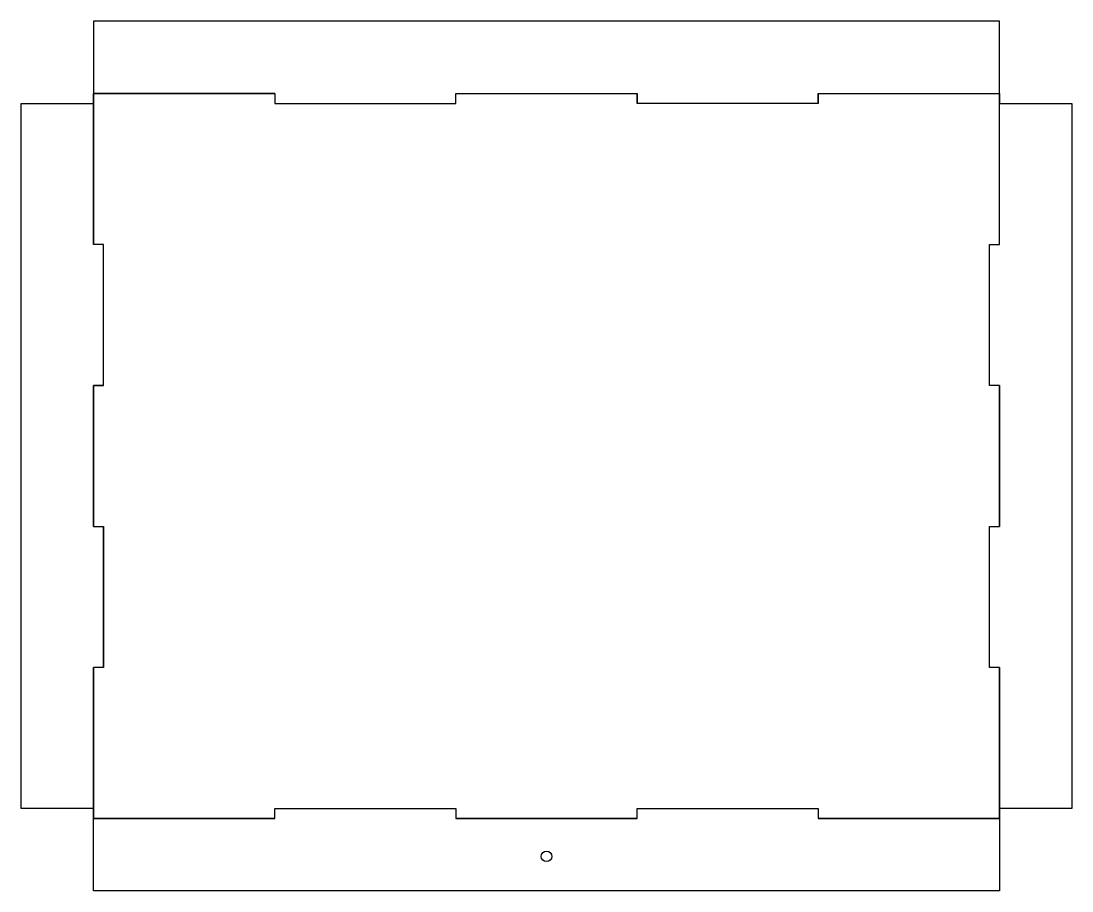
# Model space of a CAD drawing. Header units: inches. Extents: x 20 to 1122, y 14 to 278.
# Drawn here: x 20 to 339, y 13.9 to 277.9 of the extents above; entities outside this region: 1.
import ezdxf

# ---------------------------------------------------------------- set-up
doc = ezdxf.new("R2010")
doc.units = ezdxf.units.IN
doc.header["$MEASUREMENT"] = 0

msp = doc.modelspace()

# ---------------------------------------------------------------- linework, layer by layer
msp.add_line((1119.04, 255.94), (1122.04, 255.94))
at = {"color": 1}
for points in [[(262.04, 252.94), (262.04, 255.94), (317.04, 255.94), (317.04, 252.94), (317.04, 255.94), (317.04, 277.94), (42.04, 277.94), (42.04, 255.94), (97.04, 255.94), (97.04, 252.94), (152.04, 252.94), (152.04, 255.94)], [(42.04, 167.34), (42.04, 124.54), (42.04, 167.34), (42.04, 124.54), (42.04, 167.34), (45.04, 167.34), (45.04, 210.14), (42.04, 210.14), (42.04, 252.94), (42.04, 252.94), (42.04, 255.94), (97.04, 255.94), (42.04, 255.94), (42.04, 210.14), (42.04, 252.94), (42.04, 255.94), (97.04, 255.94), (97.04, 252.94)], [(152.04, 252.94), (152.04, 255.94), (207.04, 255.94), (207.04, 252.94)], [(262.04, 255.94), (262.04, 252.94), (207.04, 252.94), (207.04, 255.94)], [(42.04, 124.54), (45.04, 124.54), (45.04, 81.74), (42.04, 81.74), (42.04, 38.94), (20.04, 38.94), (20.04, 252.94), (42.04, 252.94), (42.04, 210.14)], [(45.04, 167.34), (42.04, 167.34), (42.04, 124.54), (45.04, 124.54)], [(45.04, 81.74), (45.04, 124.54), (45.04, 81.74), (42.04, 81.74), (42.04, 38.94), (42.04, 35.94), (97.04, 35.94), (97.04, 38.94), (152.04, 38.94), (152.04, 35.94), (207.04, 35.94), (152.04, 35.94), (207.04, 35.94), (207.04, 38.94), (262.04, 38.94), (262.04, 35.94), (317.04, 35.94), (317.04, 38.94)], [(317.04, 38.94), (317.04, 81.74), (317.04, 35.94), (262.04, 35.94), (317.04, 35.94), (317.04, 13.94), (42.04, 13.94), (42.04, 35.94), (97.04, 35.94), (42.04, 35.94), (42.04, 81.74)]]:
    msp.add_lwpolyline(points, dxfattribs=at)
for points in [[(42.04, 252.94), (42.04, 252.94), (42.04, 252.94), (42.04, 252.94)], [(317.04, 210.14), (317.04, 252.94), (339.04, 252.94), (339.04, 38.94), (317.04, 38.94), (317.04, 81.74), (314.04, 81.74), (314.04, 124.54), (317.04, 124.54), (317.04, 167.34), (317.04, 124.54), (317.04, 167.34), (314.04, 167.34), (314.04, 210.14)]]:
    msp.add_lwpolyline(points, close=True, dxfattribs=at)
msp.add_circle((179.54, 24.44), 1.6, dxfattribs=at)

doc.saveas('drawing.dxf')
